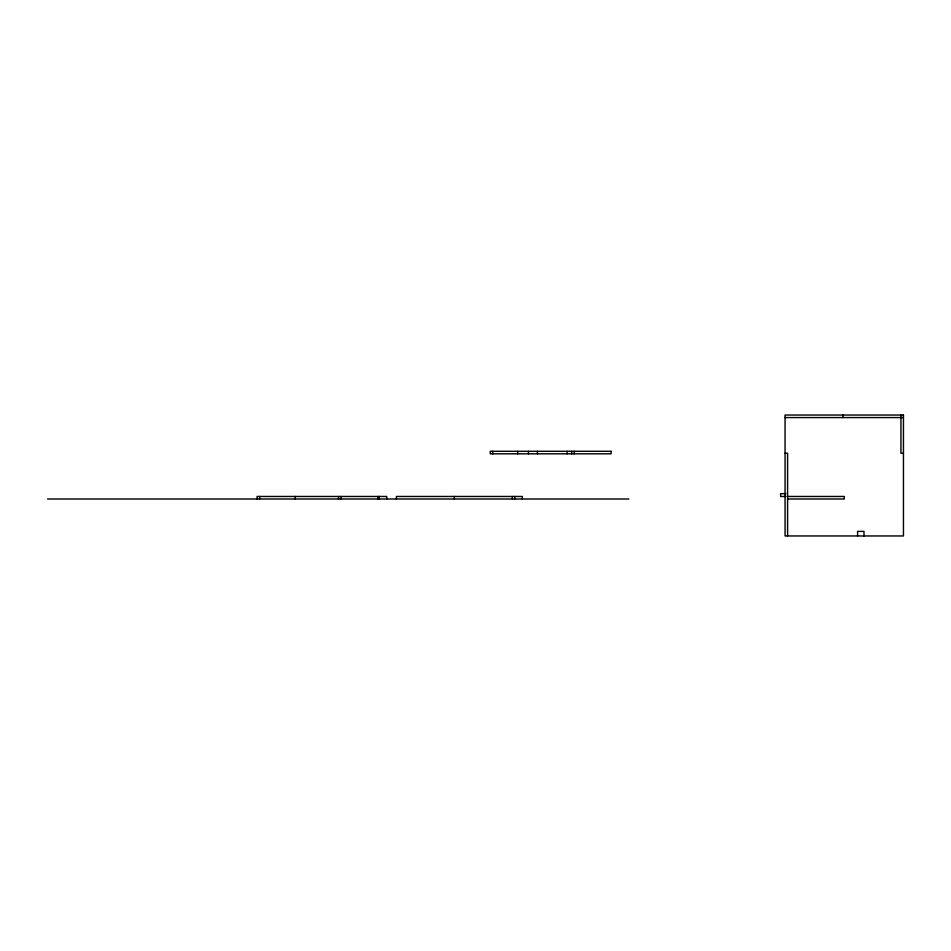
<?xml version="1.0" encoding="UTF-8"?>
<svg xmlns="http://www.w3.org/2000/svg" width="951" height="951" viewBox="0 0 951 951"><rect width="100%" height="100%" fill="white"/><g stroke="black" fill="none" stroke-linecap="round" stroke-linejoin="round"><path stroke-width="1.43" d="M785.062 417.572L903.45 417.572M785.062 453.223L787.594 453.223L787.594 535.96M903.45 453.223L900.93 453.223L900.93 415.04M785.883 493.664L780.616 493.664L780.616 496.47L785.883 496.47M787.594 496.47L844.262 496.47L844.262 499.002L787.594 499.002M47.55 499.002L628.849 499.002M863.995 535.96L863.995 531.383L857.588 531.383L857.588 535.96M842.99 415.04L842.99 417.572M574.178 451.297L574.178 453.817M571.658 451.297L571.658 453.817M567.081 451.297L567.081 453.817M537.434 451.297L537.434 453.817M528.399 451.297L528.399 453.817M522.349 499.002L522.349 496.47L396.412 496.47L396.412 499.002M517.701 451.297L517.701 453.817M514.8 496.47L514.8 499.002M512.28 496.47L512.28 499.002M492.749 451.297L492.749 453.817M454.34 496.47L454.34 499.002M386.76 499.002L386.76 496.47L257.091 496.47L257.091 499.002M379.223 496.47L379.223 499.002M378.011 496.47L378.011 499.002M341.052 496.47L341.052 499.002M338.52 496.47L338.52 499.002M295.274 496.47L295.274 499.002M259.623 496.47L259.623 499.002M903.45 415.04L785.062 415.04L785.062 535.96L903.45 535.96L903.45 415.04M611.136 451.297L490.229 451.297L490.229 453.817L611.136 453.817L611.136 451.297"/></g></svg>
